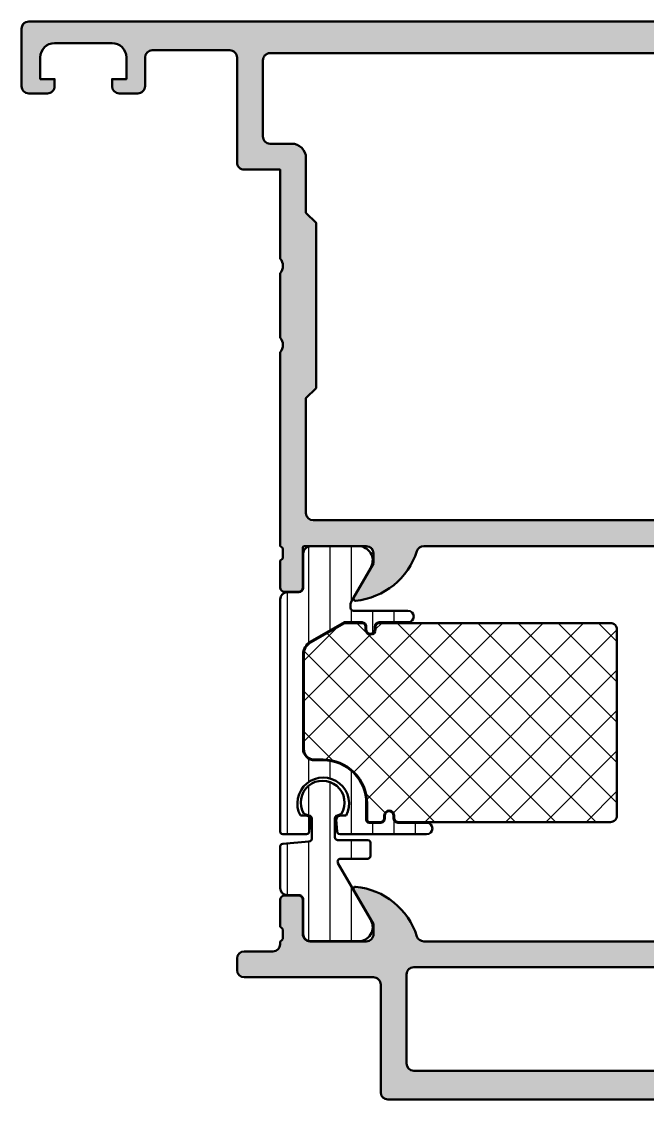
# Model space of a CAD drawing. Extents: x -20 to 78, y 0 to 75.
# Drawn here: x -20 to 23.6, y 0 to 75 of the extents above; entities that cross this region are included whole.
import ezdxf

# ---------------------------------------------------------------- set-up
doc = ezdxf.new("R2010")
doc.units = 0
for name, color, linetype, lineweight in [('0S-Alu contour', 7, 'Continuous', 50), ('0S-Alu hatch', 252, 'Continuous', 25), ('0S-Plastic contour', 254, 'Continuous', 50), ('0S-Plastic hatch', 253, 'Continuous', 25), ('0S-PT contour', 91, 'Continuous', 50), ('0S-PT hatch', 103, 'Continuous', 25)]:
    doc.layers.add(name, color=color, linetype=linetype, lineweight=lineweight)
pattern_1 = [(90, (0, 0), (-1.4859, 0), [])]

# ---------------------------------------------------------------- blocks, each defined once
blk = doc.blocks.new('397850__C182B8E7_7F67_413D_963A_D1F0ECA253F5_')
at = {"layer": '0S-Alu hatch'}
h = blk.add_hatch(color=256, dxfattribs=at)
edge = h.paths.add_edge_path()
edge.add_line((-20, 74.5), (-20, 70.5))
edge.add_arc((-19.49998673098434, 70.50001326901565), 0.5000132691917154, 180.0015204766631, 269.9984795231636)
edge.add_line((-19.49999999999997, 70), (-18.19998168945312, 70))
edge.add_arc((-18.19997896219314, 70.49998201426702), 0.4999820142744535, 269.9996874677845, 360.0020610873894)
edge.add_line((-17.69999694824219, 70.50000000000058), (-17.69999694824219, 71))
edge.add_line((-17.69999694824219, 71), (-18.69999694824219, 71))
edge.add_line((-18.69999694824219, 71), (-18.69999694824219, 72.50000000000001))
edge.add_ellipse((-17.69994795253589, 72.4999510042937), major_axis=(-1.000048996906528, 0), ratio=1, start_angle=270.0028071096449, end_angle=359.99719289040536, ccw=False)
edge.add_line((-17.69999694824216, 73.5), (-13.69999694824216, 73.5))
edge.add_ellipse((-13.70000723977597, 72.49998970846617), major_axis=(-1.000010291586769, 0), ratio=1, start_angle=180.0005896547991, end_angle=269.99941034461614, ccw=False)
edge.add_line((-12.69999694824216, 72.49999999998978), (-12.69999694824217, 71))
edge.add_line((-12.69999694824217, 71), (-13.69999694824217, 71))
edge.add_line((-13.69999694824217, 71), (-13.69999694824217, 70.5))
edge.add_arc((-13.1999966014245, 70.50000034681767), 0.5000003468177919, 180.0000397532265, 269.9999602576499)
edge.add_line((-13.19999694824217, 70), (-11.89999389648437, 70))
edge.add_arc((-11.89999153711044, 70.49999764062603), 0.4999976406316155, 269.9997296343864, 360.0002703646504)
edge.add_line((-11.39999389648439, 70.49999999999157), (-11.39999389648437, 72.49999999999999))
edge.add_ellipse((-10.89998454049553, 72.49999064401116), major_axis=(-0.5000093560763699, 0), ratio=1, start_angle=270.00107209728753, end_angle=359.99892790300066, ccw=False)
edge.add_line((-10.89999389648439, 73), (-5.499988555908174, 73))
edge.add_ellipse((-5.499985892333723, 72.50000647823684), major_axis=(-0.4999935217702535, 0), ratio=1, start_angle=179.9992576390279, end_angle=270.0003052271036, ccw=False)
edge.add_line((-4.999992370605433, 72.49999999999918), (-4.99999237060544, 65.20000076293948))
edge.add_arc((-4.500003781770601, 65.19998935189021), 0.4999885889650571, 179.9986923601607, 270.0004333688827)
edge.add_line((-4.499999999999971, 64.70000076293945), (-1.999992370605468, 64.70000839233398))
edge.add_line((-1.999992370605468, 64.70000839233398), (-1.999996413535527, 58.49999621782365))
edge.add_ellipse((-2.52496892023632, 57.99999999999553), major_axis=(-0.7249774828462876, 0), ratio=1, start_angle=136.3958242547147, end_angle=223.6041010219382, ccw=False)
edge.add_line((-1.999997065615259, 57.50000309751527), (-1.999999999999971, 52.99999425280828))
edge.add_ellipse((-2.524975779131517, 52.49999426538121), major_axis=(-0.7249824522716726, 0), ratio=1, start_angle=136.3958616163865, end_angle=223.6041383836103, ccw=False)
edge.add_line((-2.000000000000001, 51.9999942779541), (-1.999999999999971, 38.49999999999998))
edge.add_ellipse((-2.078836446543023, 38.23247940800688), major_axis=(-0.2788950563274164, 0), ratio=1, start_angle=178.8354106259004, end_angle=253.58012358050502, ccw=False)
edge.add_line((-1.799998999999992, 38.22681100000849), (-1.799998999999985, 37.7732170000085))
edge.add_ellipse((-2.078867095643161, 37.76755634053144), major_axis=(-0.2789255417371578, 0), ratio=1, start_angle=106.4245945553532, end_angle=181.1628700728881, ccw=False)
edge.add_line((-1.999999999999999, 37.50001300000849), (-1.999999999999971, 35.62000200000004))
edge.add_arc((-1.700000000000002, 35.62000199999999), 0.2999999999999758, 180, 269.9999999999919)
edge.add_line((-1.700000000000045, 35.32000200000001), (-0.7200256809572068, 35.32000200000001))
edge.add_arc((-0.7200256809572068, 35.62000200000001), 0.3000000000000043, 270, 360)
edge.add_line((-0.4200256809572025, 35.62000200000001), (-0.4200256809572239, 38.38))
edge.add_ellipse((-0.3000256809572159, 38.38), major_axis=(-0.1200000000000079, 0), ratio=1, start_angle=270.0000000000016, end_angle=360, ccw=False)
edge.add_line((-0.3000256809572193, 38.50000000000001), (4.000000000000071, 38.50000000000001))
edge.add_ellipse((4.000000000000044, 38.00000000000006), major_axis=(-0.4999999999999574, 0), ratio=1, start_angle=180, end_angle=269.99999999999693, ccw=False)
edge.add_line((4.5, 38.00000000000005), (4.499999999999971, 37.29999999999999))
edge.add_line((4.499999999999971, 37.29999999999999), (3.11850454237765, 34.90717967697243))
edge.add_arc((3.23811978464829, 34.83811978464827), 0.1381197846482883, 149.9999999999907, 275.6225775507957)
edge.add_arc((2.761776758826187, 39.67660886184765), 4.999999999999865, 275.6225775507937, 342.2515836439303)
edge.add_ellipse((8.000000000000007, 37.99999999999987), major_axis=(-0.5000000000001413, 0), ratio=1, start_angle=270.0000000000008, end_angle=342.25158364392894, ccw=False)
edge.add_line((8, 38.50000000000001), (38.00000762939452, 38.49999999999999))
edge.add_ellipse((38.00000762939454, 37.99999999999958), major_axis=(-0.5000000000004122, 0), ratio=1, start_angle=197.748416356074, end_angle=270.00000000000244, ccw=False)
edge.add_arc((43.23823087056831, 39.67660886184736), 4.999999999999553, 197.7484163560695, 264.3774224492061)
edge.add_arc((42.76188784474622, 34.83811978464831), 0.1381197846483066, 264.3774224492081, 389.9999999999968)
edge.add_line((42.88150308701689, 34.90717967697245), (41.50000762939453, 37.29999999999999))
edge.add_line((41.50000762939453, 37.29999999999999), (41.50000762939453, 38.00000000000001))
edge.add_ellipse((42.00000762939452, 37.99999999999999), major_axis=(-0.4999999999999929, 0), ratio=1, start_angle=269.99999999999756, end_angle=360, ccw=False)
edge.add_line((42.00000762939454, 38.49999999999999), (46.30003331035173, 38.50000000000001))
edge.add_ellipse((46.30003331035172, 38.38), major_axis=(-0.1200000000000116, 0), ratio=1, start_angle=180, end_angle=269.9999999999966, ccw=False)
edge.add_line((46.42003331035174, 38.38), (46.42003331035174, 35.62000199999999))
edge.add_arc((46.72003331035173, 35.62000200000001), 0.3000000000000043, 180, 270.0000000000054)
edge.add_line((46.72003331035177, 35.32000200000001), (47.70000762939453, 35.32000200000001))
edge.add_arc((47.70000762939453, 35.620002), 0.2999999999999963, 270, 360)
edge.add_line((48.00000762939453, 35.620002), (48.00000762939452, 37.5000130000085))
edge.add_ellipse((48.07887472503769, 37.76755634053144), major_axis=(-0.2789255417371443, 0), ratio=1, start_angle=-1.1628700728896888, end_angle=73.57540544464467, ccw=False)
edge.add_line((47.80000662939452, 37.77321700000851), (47.80000662939452, 38.22681100000849))
edge.add_ellipse((48.07884407593762, 38.23247940800687), major_axis=(-0.2788950563274876, 0), ratio=1, start_angle=-73.58012358050053, end_angle=1.1645893740977726, ccw=False)
edge.add_line((48.00000762939453, 38.50000000000003), (48, 54.79999542236329))
edge.add_ellipse((48.49999827358828, 54.799997148775), major_axis=(-0.4999982735912559, 0), ratio=1, start_angle=-90.00019783289412, end_angle=0.00019783245289772822, ccw=False)
edge.add_line((48.5, 55.29999542236328), (50.80000305175781, 55.29999542236328))
edge.add_ellipse((50.80000732623426, 54.79999969683973), major_axis=(-0.4999957255418185, 0), ratio=1, start_angle=179.999510175691, end_angle=270.0004898231082, ccw=False)
edge.add_line((51.30000305175781, 54.7999954223593), (51.30000305175781, 53.79999542236328))
edge.add_arc((51.80000983745681, 53.80000220806227), 0.500006785745038, 180.0007775731472, 269.9992224267262)
edge.add_line((51.80000305175781, 53.29999542236328), (52.30000305175781, 53.29999542236328))
edge.add_arc((52.29999173048621, 53.80000674363489), 0.5000113213997756, 270.0012972927894, 359.9987027073093)
edge.add_line((52.80000305175781, 53.79999542236414), (52.80000305175781, 59.5))
edge.add_arc((51.79998753757242, 59.4999844858146), 1.000015514305737, 0.0008888833384499, 89.99911111644481)
edge.add_line((51.80000305175781, 60.5), (51.30000305175781, 60.5))
edge.add_line((51.30000305175781, 60.5), (51.30000305175781, 58.00000000000001))
edge.add_ellipse((50.30000111165056, 58.00000194010726), major_axis=(-1.000001940109128, 0), ratio=1, start_angle=90.00011115974138, end_angle=179.9998888388025, ccw=False)
edge.add_line((50.30000305175781, 57.00000000000001), (49, 57))
edge.add_ellipse((49.00001097890958, 58.00001097890958), major_axis=(-1.000010978969846, 0), ratio=1, start_angle=0.0006290382667089034, end_angle=89.99937096172368, ccw=False)
edge.add_line((48, 58.00000000000017), (48.00000762939453, 65))
edge.add_ellipse((48.52498342172698, 65.5), major_axis=(-0.724982470501935, 0), ratio=1, start_angle=-43.60413838361319, end_angle=43.604138383613304, ccw=False)
edge.add_line((48.00000762939453, 66), (48.00000762939453, 72))
edge.add_ellipse((49.00001828574885, 71.99998934375608), major_axis=(-1.000010656411097, 0), ratio=1, start_angle=270.0010476850699, end_angle=359.99938944796605, ccw=False)
edge.add_line((49, 73), (50.30000305175781, 73))
edge.add_ellipse((50.29998302271934, 71.99997997096153), major_axis=(-1.000020029239044, 0), ratio=1, start_angle=180.0011475562655, end_angle=269.99885244361235, ccw=False)
edge.add_line((51.30000305175781, 71.99999999999787), (51.30000305175781, 70.5))
edge.add_line((51.30000305175781, 70.5), (51.90000152587891, 70.5))
edge.add_line((51.90000152587891, 70.5), (53, 71.5999984741211))
edge.add_line((53, 71.5999984741211), (53, 75))
edge.add_line((53, 75), (-19.5, 75))
edge.add_arc((-19.49997110301838, 74.49997110301838), 0.5000288978166055, 90.00331115880611, 179.9966888411355)
edge = h.paths.add_edge_path()
edge.add_ellipse((-2.699995507775298, 72.30000161125469), major_axis=(-0.4999938111106748, 0), ratio=1, start_angle=-89.9998349326118, end_angle=0.0007092043351235588, ccw=False)
edge.add_line((-2.699996948242173, 72.79999542236328), (45.70000457763671, 72.79999542236328))
edge.add_ellipse((45.70000151779511, 72.29999236252168), major_axis=(-0.5000030598509693, 0), ratio=1, start_angle=180.0003506287357, end_angle=269.9996493701252, ccw=False)
edge.add_line((46.20000457763672, 72.29999542236328), (46.20000457763672, 40.8000030517496))
edge.add_ellipse((45.70000151779511, 40.80000611159941), major_axis=(-0.5000030598509755, 0), ratio=1, start_angle=90.00035062987729, end_angle=179.9996493691856, ccw=False)
edge.add_line((45.70000457763674, 40.3000030517578), (0.3000030517578267, 40.3000030517578))
edge.add_ellipse((0.3000183843901993, 40.80001838439018), major_axis=(-0.5000153328674692, 0), ratio=1, start_angle=0.0017569363092775347, end_angle=89.9982430636299, ccw=False)
edge.add_line((-0.1999969482421875, 40.80000305175781), (-0.1999969482421875, 48.80000305175775))
edge.add_line((-0.1999969482421875, 48.80000305175775), (0.5000000000000285, 49.49999999999997))
edge.add_line((0.5000000000000285, 49.49999999999997), (0.4999999999999716, 61.00015704319933))
edge.add_line((0.4999999999999716, 61.00015704319933), (-0.1999924361151954, 61.70014947931454))
edge.add_line((-0.1999924361151954, 61.70014947931454), (-0.1999893188476633, 65.50000858307536))
edge.add_arc((-1.199987271683937, 65.50001063023258), 0.9999979528383697, 359.9998827062908, 450.0001172940811)
edge.add_line((-1.199989318847656, 66.50000858306885), (-2.699989318847642, 66.50000858306885))
edge.add_ellipse((-2.699995624622971, 67.00000227729355), major_axis=(-0.4999936942644605, 0), ratio=1, start_angle=-0.000722597719800433, end_angle=90.0007225977389, ccw=False)
edge.add_line((-3.199989318847684, 67.00000858306888), (-3.19998931884767, 72.29999542236041))
at = {"layer": '0S-Alu contour', "color": 7}
for points in [[(-20, 74.5), (-20, 70.5)], [(51.30000305175781, 71.99999999999787), (51.30000305175781, 70.5), (51.90000152587891, 70.5), (53, 71.5999984741211), (53, 75), (-19.5, 75)], [(-17.69999694824216, 73.5), (-13.69999694824216, 73.5)], [(-10.89999389648439, 73), (-5.499988555908174, 73)], [(-2.699996948242173, 72.79999542236328), (45.70000457763671, 72.79999542236328)], [(49, 73), (50.30000305175781, 73)], [(-17.69999694824219, 70.50000000000058), (-17.69999694824219, 71), (-18.69999694824219, 71), (-18.69999694824219, 72.50000000000001)], [(-12.69999694824216, 72.49999999998978), (-12.69999694824217, 71), (-13.69999694824217, 71), (-13.69999694824217, 70.5)], [(-11.39999389648439, 70.49999999999157), (-11.39999389648437, 72.49999999999999)], [(-4.999992370605433, 72.49999999999918), (-4.99999237060544, 65.20000076293948)], [(-3.199989318847684, 67.00000858306888), (-3.19998931884767, 72.29999542236041)], [(46.20000457763672, 72.29999542236328), (46.20000457763672, 40.8000030517496)], [(48.00000762939453, 66), (48.00000762939453, 72)], [(-19.49999999999997, 70), (-18.19998168945312, 70)], [(-13.19999694824217, 70), (-11.89999389648437, 70)], [(-1.199989318847656, 66.50000858306885), (-2.699989318847642, 66.50000858306885)], [(-0.1999969482421875, 40.80000305175781), (-0.1999969482421875, 48.80000305175775), (0.5000000000000285, 49.49999999999997), (0.4999999999999716, 61.00015704319933), (-0.1999924361151954, 61.70014947931454), (-0.1999893188476633, 65.50000858307536)], [(-4.499999999999971, 64.70000076293945), (-1.999992370605468, 64.70000839233398), (-1.999996413535527, 58.49999621782365)], [(48, 58.00000000000017), (48.00000762939453, 65)], [(51.80000305175781, 60.5), (51.30000305175781, 60.5), (51.30000305175781, 58.00000000000001)], [(52.80000305175781, 53.79999542236414), (52.80000305175781, 59.5)], [(-1.999997065615259, 57.50000309751527), (-1.999999999999971, 52.99999425280828)], [(50.30000305175781, 57.00000000000001), (49, 57)], [(48.00000762939453, 38.50000000000003), (48, 54.79999542236329)], [(48.5, 55.29999542236328), (50.80000305175781, 55.29999542236328)], [(51.30000305175781, 54.7999954223593), (51.30000305175781, 53.79999542236328)], [(51.80000305175781, 53.29999542236328), (52.30000305175781, 53.29999542236328)], [(-2.000000000000001, 51.9999942779541), (-1.999999999999971, 38.49999999999998)], [(45.70000457763674, 40.3000030517578), (0.3000030517578268, 40.3000030517578)], [(-0.4200256809572025, 35.62000200000001), (-0.4200256809572239, 38.38)], [(-0.3000256809572193, 38.50000000000001), (4.000000000000071, 38.50000000000001)], [(8, 38.50000000000001), (38.00000762939452, 38.49999999999999)], [(42.00000762939454, 38.49999999999999), (46.30003331035173, 38.50000000000001)], [(46.42003331035174, 38.38), (46.42003331035174, 35.62000199999999)], [(-1.799998999999992, 38.22681100000849), (-1.799998999999985, 37.7732170000085)], [(4.5, 38.00000000000005), (4.499999999999971, 37.29999999999999), (3.11850454237765, 34.90717967697243)], [(42.88150308701689, 34.90717967697245), (41.50000762939453, 37.29999999999999), (41.50000762939453, 38.00000000000001)], [(47.80000662939452, 37.77321700000851), (47.80000662939452, 38.22681100000849)], [(-1.999999999999999, 37.50001300000849), (-1.999999999999971, 35.62000200000004)], [(48.00000762939453, 35.620002), (48.00000762939452, 37.5000130000085)], [(-1.700000000000045, 35.32000200000001), (-0.7200256809572068, 35.32000200000001)], [(46.72003331035177, 35.32000200000001), (47.70000762939453, 35.32000200000001)]]:
    blk.add_lwpolyline(points, dxfattribs=at)
for centre, radius, start, end in [((-19.49997110301838, 74.49997110301838), 0.5000288978166055, 90.00331115880611, 179.9966888411355), ((-19.49998673098434, 70.50001326901565), 0.5000132691917154, 180.0015204766631, 269.9984795231636), ((-18.19997896219314, 70.49998201426702), 0.4999820142744535, 269.9996874677845, 0.0020610873893939), ((-13.1999966014245, 70.50000034681767), 0.5000003468177919, 180.0000397532265, 269.9999602576499), ((-11.89999153711044, 70.49999764062603), 0.4999976406316155, 269.9997296343864, 0.000270364650327), ((-1.199987271683937, 65.50001063023258), 0.9999979528383697, 359.9998827062908, 90.00011729408116), ((-4.500003781770601, 65.19998935189021), 0.4999885889650571, 179.9986923601607, 270.0004333688827), ((51.79998753757242, 59.4999844858146), 1.000015514305737, 0.0008888833384499, 89.99911111644481), ((51.80000983745681, 53.80000220806227), 0.500006785745038, 180.0007775731472, 269.9992224267262), ((52.29999173048621, 53.80000674363489), 0.5000113213997756, 270.0012972927894, 359.9987027073093), ((2.761776758826187, 39.67660886184765), 4.999999999999865, 275.6225775507937, 342.2515836439303), ((43.23823087056831, 39.67660886184736), 4.999999999999553, 197.7484163560695, 264.3774224492061), ((-1.700000000000002, 35.62000199999999), 0.2999999999999758, 180, 269.9999999999919), ((-0.7200256809572068, 35.62000200000001), 0.3000000000000043, 270, 0), ((46.72003331035173, 35.62000200000001), 0.3000000000000043, 180, 270.0000000000054), ((47.70000762939453, 35.620002), 0.2999999999999963, 270, 0), ((3.23811978464829, 34.83811978464827), 0.1381197846482883, 149.9999999999907, 275.6225775507957), ((42.76188784474622, 34.83811978464831), 0.1381197846483066, 264.3774224492081, 29.99999999999678)]:
    blk.add_arc(centre, radius, start, end, dxfattribs=at)
at = {"layer": '0S-Alu contour', "color": 7, "extrusion": (0, 0, -1)}
for centre, radius, start, end in [((17.69994795253589, 72.4999510042937), 1.000048996906528, 0.0028071095946303, 89.9971928903551), ((13.70000723977597, 72.49998970846617), 1.000010291586769, 90.00058965538386, 179.9994103452009), ((10.89998454049553, 72.49999064401116), 0.5000093560763699, 0.0010720969993194, 89.9989279027125), ((5.499985892333723, 72.50000647823684), 0.4999935217702535, 89.99969477289643, 180.0007423609722), ((2.699995507775298, 72.30000161125469), 0.4999938111106748, 359.9992907956649, 89.99983493261195), ((-45.70000151779511, 72.29999236252168), 0.5000030598509693, 90.00035062987477, 179.9996493712643), ((-49.00001828574885, 71.99998934375608), 1.000010656411097, 0.000610552033979, 89.99895231493011), ((-50.29998302271934, 71.99997997096153), 1.000020029239044, 90.00114755638766, 179.9988524437345), ((2.699995624622971, 67.00000227729355), 0.4999936942644605, 269.9992774022611, 0.000722597719831), ((-48.52498342172698, 65.5), 0.724982470501935, 316.3958616163867, 43.60413838361328), ((2.52496892023632, 57.99999999999553), 0.7249774828462876, 136.3958989780618, 223.6041757452853), ((-49.00001097890958, 58.00001097890958), 1.000010978969846, 270.0006290382763, 359.9993709617333), ((-50.30000111165056, 58.00000194010726), 1.000001940109128, 180.0001111611976, 269.9998888402586), ((-48.49999827358828, 54.799997148775), 0.4999982735912559, 359.9998021675471, 90.00019783289412), ((-50.80000732623426, 54.79999969683973), 0.4999957255418186, 89.9995101768918, 180.000489824309), ((2.524975779131517, 52.49999426538121), 0.7249824522716726, 136.3958616163897, 223.6041383836135), ((-0.3000183843901993, 40.80001838439018), 0.5000153328674692, 270.0017569363701, 359.9982430636907), ((-45.70000151779511, 40.80000611159941), 0.5000030598509755, 180.0003506308145, 269.9996493701227), ((2.078836446543023, 38.23247940800688), 0.2788950563274164, 106.419876419495, 181.1645893740997), ((0.3000256809572159, 38.38), 0.1200000000000079, 0, 89.99999999999841), ((-4.000000000000044, 38.00000000000006), 0.4999999999999574, 90.00000000000306, 180), ((-8.000000000000007, 37.99999999999987), 0.5000000000001413, 17.74841635607108, 89.9999999999992), ((-38.00000762939454, 37.99999999999958), 0.5000000000004122, 89.99999999999756, 162.251583643926), ((-42.00000762939452, 37.99999999999999), 0.4999999999999929, 0, 90.00000000000244), ((-46.30003331035172, 38.38), 0.1200000000000116, 90.0000000000034, 180), ((-48.07884407593762, 38.23247940800687), 0.2788950563274876, 358.8354106259022, 73.58012358050054), ((2.078867095643161, 37.76755634053144), 0.2789255417371578, 178.8371299271119, 253.5754054446468), ((-48.07887472503769, 37.76755634053144), 0.2789255417371443, 286.4245945553553, 1.162870072889672)]:
    blk.add_arc(centre, radius, start, end, dxfattribs=at)
blk = doc.blocks.new('244461__E93D6635_E432_453A_9704_87E2186B02BA___55B919D0_BE0C_413C_863B_AAA789764F20_')
at = {"layer": '0S-Plastic hatch'}
h = blk.add_hatch(dxfattribs=at)
h.set_pattern_fill('ANSI31', color=256, scale=0.4680000000000001, angle=45, style=0)
h.set_pattern_definition(pattern_1)
edge = h.paths.add_edge_path()
edge.add_line((-1.999999999999971, 34.79000300009988), (-1.999999999999971, 18.65002250671388))
edge.add_line((-1.999999999999971, 18.65002250671388), (-1.973083496093721, 18.55010795593263))
edge.add_line((-1.973083496093721, 18.55010795593263), (-1.899917602539034, 18.47692680358888))
edge.add_line((-1.899917602539034, 18.47692680358888), (-1.799987792968721, 18.45001029968263))
edge.add_line((-1.799987792968721, 18.45001029968263), (-0.1699829101562216, 18.45001029968263))
edge.add_line((-0.1699829101562216, 18.45001029968263), (-0.0700683593749716, 18.47692680358888))
edge.add_line((-0.0700683593749716, 18.47692680358888), (0.0030975341797159, 18.55010795593263))
edge.add_line((0.0030975341797159, 18.55010795593263), (0.0300140380859659, 18.65002250671388))
edge.add_line((0.0300140380859659, 18.65002250671388), (0.1000061035156534, 19.45001029968263))
edge.add_line((0.1000061035156534, 19.45001029968263), (0.0599975585937784, 19.60015678405763))
edge.add_line((0.0599975585937784, 19.60015678405763), (-0.0498657226562216, 19.71002006530763))
edge.add_line((-0.0498657226562216, 19.71002006530763), (-0.2180023193359091, 19.74999809265138))
edge.add_line((-0.2180023193359091, 19.74999809265138), (-0.5865631103515341, 19.74999809265138))
edge.add_ellipse((1.000000000000028, 20.5965007848445), major_axis=(-1.798262859266856, 0), ratio=1, start_angle=151.918075429822, end_angle=28.081924570178103, ccw=False)
edge.add_line((2.58656311035159, 19.74999809265138), (2.218002319335965, 19.74999809265138))
edge.add_line((2.218002319335965, 19.74999809265138), (2.049865722656278, 19.71002006530763))
edge.add_line((2.049865722656278, 19.71002006530763), (1.940002441406278, 19.60015678405763))
edge.add_line((1.940002441406278, 19.60015678405763), (1.900009155273465, 19.45001029968263))
edge.add_line((1.900009155273465, 19.45001029968263), (1.970001220703153, 18.65002250671388))
edge.add_line((1.970001220703153, 18.65002250671388), (1.99690246582034, 18.55010795593263))
edge.add_line((1.99690246582034, 18.55010795593263), (2.070068359375028, 18.47692680358888))
edge.add_line((2.070068359375028, 18.47692680358888), (2.16999816894534, 18.45001029968263))
edge.add_line((2.16999816894534, 18.45001029968263), (8.199996948242214, 18.45001029968263))
edge.add_arc((8.199996948242214, 18.850004196167), 0.399993896484375, 270, 450)
edge.add_line((8.199996948242214, 19.24999809265138), (6.199996948242215, 19.24999809265138))
edge.add_line((6.199996948242215, 19.24999809265138), (6.05000305175784, 19.29015922546388))
edge.add_line((6.05000305175784, 19.29015922546388), (5.940185546875028, 19.39996147155763))
edge.add_line((5.940185546875028, 19.39996147155763), (5.899993896484403, 19.54998588562014))
edge.add_line((5.899993896484403, 19.54998588562014), (5.899993896484403, 19.74999809265138))
edge.add_arc((5.599998474121122, 19.74999809265138), 0.2999954223632812, 0, 180)
edge.add_line((5.30000305175784, 19.74999809265138), (5.30000305175784, 19.54998588562013))
edge.add_line((5.30000305175784, 19.54998588562013), (5.259811401367215, 19.39996147155764))
edge.add_line((5.259811401367215, 19.39996147155764), (5.149993896484403, 19.29015922546388))
edge.add_line((5.149993896484403, 19.29015922546388), (5.000000000000028, 19.24999809265138))
edge.add_line((5.000000000000028, 19.24999809265138), (4.199996948242215, 19.24999809265138))
edge.add_line((4.199996948242215, 19.24999809265138), (4.100006103515653, 19.27679252624513))
edge.add_line((4.100006103515653, 19.27679252624513), (4.026794433593778, 19.34997367858888))
edge.add_line((4.026794433593778, 19.34997367858888), (4.000000000000028, 19.45001029968263))
edge.add_line((4.000000000000028, 19.45001029968263), (4.000000000000028, 20.59997367858888))
edge.add_arc((1.000067267691676, 20.60004094628052), 2.999932733062533, 359.9987152527758, 450.0012847470834)
edge.add_line((1.000000000000026, 23.59997367858888), (0.4000015258789347, 23.59997367858888))
edge.add_ellipse((0.3991953887774674, 24.39917064067954), major_axis=(-0.7991973686593088, 0), ratio=1, start_angle=-0.061071694723978, end_angle=90.05779331022171, ccw=False)
edge.add_line((-0.4000015258788778, 24.40002250671393), (-0.3999862670898153, 30.96374320983888))
edge.add_ellipse((0.5999442872613509, 30.96380713441114), major_axis=(-0.9999305563944835, 0), ratio=1, start_angle=-60.01033770623047, end_angle=0.003662862579403736, ccw=False)
edge.add_line((0.1001352607252103, 31.82986259141397), (2.473767557346519, 33.20000000009989))
edge.add_line((2.473767557346519, 33.20000000009989), (3.700000000000017, 33.20000000009989))
edge.add_ellipse((3.700000000000031, 32.90000000009992), major_axis=(-0.2999999999999687, 0), ratio=1, start_angle=180, end_angle=270.00000000000273, ccw=False)
edge.add_line((4, 32.90000000009991), (3.999999999999971, 32.70000000010002))
edge.add_arc((4.299999999999968, 32.70000000009999), 0.2999999999999971, 180, 360)
edge.add_line((4.599999999999965, 32.70000000009999), (4.599999999999965, 32.90000000009988))
edge.add_ellipse((4.899999999999962, 32.90000000009988), major_axis=(-0.2999999999999963, 0), ratio=1, start_angle=269.9999999999971, end_angle=360, ccw=False)
edge.add_line((4.899999999999977, 33.20000000009987), (6.900000000000005, 33.20000000009988))
edge.add_arc((6.900000000000005, 33.60000000009988), 0.4000000000000057, 270, 450)
edge.add_line((6.900000000000005, 34.00000000009989), (3.09999999999998, 34.00000000009989))
edge.add_ellipse((3.099999999999996, 34.20000000009991), major_axis=(-0.200000000000017, 0), ratio=1, start_angle=0, end_angle=89.99999999999528, ccw=False)
edge.add_line((2.899999999999977, 34.2000000000999), (2.899999999999977, 34.41474721315085))
edge.add_ellipse((3.400000000000028, 34.41474721315085), major_axis=(-0.5000000000000516, 0), ratio=1, start_angle=330.00004886373864, end_angle=360, ccw=False)
edge.add_line((2.966987084899642, 34.66474684386322), (4.2854814980995, 36.95954700009988))
edge.add_arc((3.444228849108156, 37.50018192537704), 0.9999960709244792, 327.2729839001592, 441.818391948101)
edge.add_line((3.586539498099497, 38.49000000009989), (0.1099979999997487, 38.49000010568575))
edge.add_arc((0.1099953603746684, 37.99000412824713), 0.4999959774455833, 89.9996975188133, 180.0003024817733)
edge.add_line((-0.3900006170639472, 37.99000148861693), (-0.3896686666669211, 35.59000310568575))
edge.add_ellipse((-0.6896686666669333, 35.59000310568575), major_axis=(-0.3000000000000122, 0), ratio=1, start_angle=90.00000000000023, end_angle=180, ccw=False)
edge.add_line((-0.6896686666669325, 35.29000310568574), (-1.500000065149777, 35.29000300009988))
edge.add_arc((-1.499999999999971, 34.79000300009988), 0.5, 90.00000746561778, 180)
at = {"layer": '0S-Plastic contour', "color": 7}
for points in [[(3.586539498099497, 38.49000000009989), (0.1099979999997487, 38.49000010568575)], [(-0.3900006170639472, 37.99000148861693), (-0.3896686666669211, 35.59000310568575)], [(2.966987084899642, 34.66474684386322), (4.2854814980995, 36.95954700009988)], [(-0.6896686666669325, 35.29000310568574), (-1.500000065149777, 35.29000300009988)], [(-1.999999999999971, 34.79000300009988), (-1.999999999999971, 18.65002250671388), (-1.973083496093721, 18.55010795593263), (-1.899917602539034, 18.47692680358888), (-1.799987792968721, 18.45001029968263), (-0.1699829101562216, 18.45001029968263), (-0.0700683593749716, 18.47692680358888), (0.0030975341797159, 18.55010795593263), (0.0300140380859659, 18.65002250671388), (0.1000061035156534, 19.45001029968263), (0.0599975585937784, 19.60015678405763), (-0.0498657226562216, 19.71002006530763), (-0.2180023193359091, 19.74999809265138), (-0.5865631103515341, 19.74999809265138)], [(2.899999999999977, 34.2000000000999), (2.899999999999977, 34.41474721315085)], [(6.900000000000005, 34.00000000009989), (3.09999999999998, 34.00000000009989)], [(0.1001352607252103, 31.82986259141397), (2.473767557346519, 33.20000000009989), (3.700000000000017, 33.20000000009989)], [(4.899999999999977, 33.20000000009987), (6.900000000000005, 33.20000000009988)], [(4, 32.90000000009991), (3.999999999999971, 32.70000000010002)], [(4.599999999999965, 32.70000000009999), (4.599999999999965, 32.90000000009988)], [(-0.4000015258788778, 24.40002250671393), (-0.3999862670898153, 30.96374320983888)], [(1.000000000000026, 23.59997367858888), (0.4000015258789347, 23.59997367858888)], [(5.30000305175784, 19.74999809265138), (5.30000305175784, 19.54998588562013), (5.259811401367215, 19.39996147155764), (5.149993896484403, 19.29015922546388), (5.000000000000028, 19.24999809265138), (4.199996948242215, 19.24999809265138), (4.100006103515653, 19.27679252624513), (4.026794433593778, 19.34997367858888), (4.000000000000028, 19.45001029968263), (4.000000000000028, 20.59997367858888)], [(2.58656311035159, 19.74999809265138), (2.218002319335965, 19.74999809265138), (2.049865722656278, 19.71002006530763), (1.940002441406278, 19.60015678405763), (1.900009155273465, 19.45001029968263), (1.970001220703153, 18.65002250671388), (1.99690246582034, 18.55010795593263), (2.070068359375028, 18.47692680358888), (2.16999816894534, 18.45001029968263), (8.199996948242214, 18.45001029968263)], [(8.199996948242214, 19.24999809265138), (6.199996948242215, 19.24999809265138), (6.05000305175784, 19.29015922546388), (5.940185546875028, 19.39996147155763), (5.899993896484403, 19.54998588562014), (5.899993896484403, 19.74999809265138)]]:
    blk.add_lwpolyline(points, dxfattribs=at)
for centre, radius, start, end in [((0.1099953603746684, 37.99000412824713), 0.4999959774455833, 89.9996975188133, 180.0003024817733), ((3.444228849108156, 37.50018192537704), 0.9999960709244792, 327.2729839001592, 81.81839194810102), ((-1.499999999999971, 34.79000300009988), 0.5, 90.00000746561778, 180), ((6.900000000000005, 33.60000000009988), 0.4000000000000057, 270, 90), ((4.299999999999968, 32.70000000009999), 0.2999999999999971, 180, 0), ((1.000067267691676, 20.60004094628052), 2.999932733062533, 359.9987152527758, 90.00128474708347), ((5.599998474121122, 19.74999809265138), 0.2999954223632812, 0, 180), ((8.199996948242214, 18.850004196167), 0.399993896484375, 270, 90)]:
    blk.add_arc(centre, radius, start, end, dxfattribs=at)
at = {"layer": '0S-Plastic contour', "color": 7, "extrusion": (0, 0, -1)}
for centre, radius, start, end in [((0.6896686666669333, 35.59000310568575), 0.3000000000000122, 180, 269.9999999999998), ((-3.400000000000028, 34.41474721315085), 0.5000000000000516, 0, 29.99995113626138), ((-3.099999999999996, 34.20000000009991), 0.200000000000017, 270.0000000000047, 0), ((-3.700000000000031, 32.90000000009992), 0.2999999999999687, 89.99999999999729, 180), ((-4.899999999999962, 32.90000000009988), 0.2999999999999963, 0, 90.00000000000288), ((-0.5999442872613509, 30.96380713441114), 0.9999305563944835, 359.9963371374206, 60.01033770623052), ((-0.3991953887774674, 24.39917064067954), 0.7991973686593088, 269.9422066897783, 0.0610716947241366), ((-1.000000000000028, 20.5965007848445), 1.798262859266856, 331.9180754298219, 208.0819245701781)]:
    blk.add_arc(centre, radius, start, end, dxfattribs=at)
blk = doc.blocks.new('244461__2A721661_110D_462C_B2F1_04912E1A1E48___42D68D72_3DD5_4A0D_8165_92E02E701B47_')
at = {"layer": '0S-Plastic hatch'}
h = blk.add_hatch(dxfattribs=at)
h.set_pattern_fill('ANSI31', color=256, scale=0.4680000000000001, angle=45, style=0)
h.set_pattern_definition(pattern_1)
edge = h.paths.add_edge_path()
edge.add_line((-1.999999999999715, 17.59249877929689), (-1.999999999999971, 14.70999700000001))
edge.add_arc((-1.499999999999971, 14.70999700000001), 0.5, 180, 270)
edge.add_line((-1.499999999999971, 14.20999700000001), (-0.6896686666666341, 14.20999700000001))
edge.add_ellipse((-0.6896686666666266, 13.90999700000002), major_axis=(-0.29999999999999, 0), ratio=1, start_angle=180, end_angle=270.0000000000014, ccw=False)
edge.add_line((-0.3896686666666369, 13.90999700000002), (-0.3900006170636629, 11.50999861706371))
edge.add_arc((0.1099953603749526, 11.50999597743863), 0.4999959774455851, 179.9996975182267, 270.0003024811867)
edge.add_line((0.1099980000000329, 11.01000000000001), (3.586539498099512, 11.01000000000001))
edge.add_arc((3.444228849108156, 11.99981807472286), 0.999996070924473, 278.1816080518999, 392.7270160998407)
edge.add_line((4.2854814980995, 12.54045300000001), (2.028303788693932, 16.45000001028019))
edge.add_ellipse((2.201508875386081, 16.55000000000001), major_axis=(-0.1999999999999987, 0), ratio=1, start_angle=-90.00000000000023, end_angle=29.999996599345025, ccw=False)
edge.add_line((2.201508875386082, 16.75000000000001), (4.09999084472659, 16.75000000000001))
edge.add_line((4.09999084472659, 16.75000000000001), (4.199913024902372, 16.77691650390626))
edge.add_line((4.199913024902372, 16.77691650390626), (4.273078918457059, 16.85009765625001))
edge.add_line((4.273078918457059, 16.85009765625001), (4.299995422363309, 16.95001220703127))
edge.add_line((4.299995422363309, 16.95001220703127), (4.299995422363309, 17.85000610351563))
edge.add_line((4.299995422363309, 17.85000610351563), (4.27308654785159, 17.94992065429689))
edge.add_line((4.27308654785159, 17.94992065429689), (4.199913024902372, 18.02310180664064))
edge.add_line((4.199913024902372, 18.02310180664064), (4.09999084472659, 18.05001831054689))
edge.add_line((4.09999084472659, 18.05001831054689), (1.999992370605497, 18.05001831054689))
edge.add_line((1.999992370605497, 18.05001831054689), (1.900077819824247, 18.07693481445314))
edge.add_line((1.900077819824247, 18.07693481445314), (1.826904296875028, 18.15008544921876))
edge.add_line((1.826904296875028, 18.15008544921876), (1.799995422363309, 18.25000000000001))
edge.add_line((1.799995422363309, 18.25000000000001), (1.799995422363309, 19.55002021789552))
edge.add_line((1.799995422363309, 19.55002021789552), (1.826904296875028, 19.64993476867677))
edge.add_line((1.826904296875028, 19.64993476867677), (1.900077819824247, 19.72311592102052))
edge.add_line((1.900077819824247, 19.72311592102052), (2.000000000000028, 19.75003242492677))
edge.add_line((2.000000000000028, 19.75003242492677), (2.272704415463351, 19.87327149418922))
edge.add_arc((0.9615218550454045, 20.6517801327544), 1.524885375057667, 329.3004715133009, 570.3040239986811)
edge.add_line((-0.3550033569335658, 19.88234087375568), (-7.6293945028e-06, 19.75003242492677))
edge.add_line((-7.6293945028e-06, 19.75003242492677), (0.0999145507812784, 19.72311592102053))
edge.add_line((0.0999145507812784, 19.72311592102053), (0.1730880737304972, 19.64993476867677))
edge.add_line((0.1730880737304972, 19.64993476867677), (0.1999969482422159, 19.55002021789552))
edge.add_line((0.1999969482422159, 19.55002021789552), (0.1999969482422159, 18.15002441406251))
edge.add_line((0.1999969482422159, 18.15002441406251), (0.1730880737304972, 18.05007934570314))
edge.add_line((0.1730880737304972, 18.05007934570314), (0.0999145507812784, 17.97692871093751))
edge.add_line((0.0999145507812784, 17.97692871093751), (2.84e-14, 17.95001220703126))
edge.add_line((2.84e-14, 17.95001220703126), (-1.800003051757784, 17.79251098632814))
edge.add_line((-1.800003051757784, 17.79251098632814), (-1.899917602539034, 17.76559448242189))
edge.add_line((-1.899917602539034, 17.76559448242189), (-1.973091125488252, 17.69241333007814))
edge.add_line((-1.973091125488252, 17.69241333007814), (-1.999999999999715, 17.59249877929689))
at = {"layer": '0S-Plastic contour', "color": 7}
for points in [[(-0.3550033569335658, 19.88234087375568), (-7.6293945028e-06, 19.75003242492677), (0.0999145507812784, 19.72311592102053), (0.1730880737304972, 19.64993476867677), (0.1999969482422159, 19.55002021789552), (0.1999969482422159, 18.15002441406251), (0.1730880737304972, 18.05007934570314), (0.0999145507812784, 17.97692871093751), (2.84e-14, 17.95001220703126), (-1.800003051757784, 17.79251098632814), (-1.899917602539034, 17.76559448242189), (-1.973091125488252, 17.69241333007814), (-1.999999999999715, 17.59249877929689)], [(2.201508875386082, 16.75000000000001), (4.09999084472659, 16.75000000000001), (4.199913024902372, 16.77691650390626), (4.273078918457059, 16.85009765625001), (4.299995422363309, 16.95001220703127), (4.299995422363309, 17.85000610351563), (4.27308654785159, 17.94992065429689), (4.199913024902372, 18.02310180664064), (4.09999084472659, 18.05001831054689), (1.999992370605497, 18.05001831054689), (1.900077819824247, 18.07693481445314), (1.826904296875028, 18.15008544921876), (1.799995422363309, 18.25000000000001), (1.799995422363309, 19.55002021789552), (1.826904296875028, 19.64993476867677), (1.900077819824247, 19.72311592102052), (2.000000000000028, 19.75003242492677), (2.272704415463351, 19.87327149418922)], [(-1.999999999999715, 17.59249877929689), (-1.999999999999971, 14.70999700000001)], [(4.2854814980995, 12.54045300000001), (2.028303788693932, 16.45000001028019)], [(-1.499999999999971, 14.20999700000001), (-0.6896686666666341, 14.20999700000001)], [(-0.3896686666666369, 13.90999700000002), (-0.3900006170636629, 11.50999861706371)], [(0.1099980000000329, 11.01000000000001), (3.586539498099512, 11.01000000000001)]]:
    blk.add_lwpolyline(points, dxfattribs=at)
for centre, radius, start, end in [((0.9615218550454045, 20.6517801327544), 1.524885375057667, 329.3004715133009, 210.3040239986813), ((-1.499999999999971, 14.70999700000001), 0.5, 180, 270), ((3.444228849108156, 11.99981807472286), 0.999996070924473, 278.1816080518999, 32.72701609984073), ((0.1099953603749526, 11.50999597743863), 0.4999959774455851, 179.9996975182267, 270.0003024811867)]:
    blk.add_arc(centre, radius, start, end, dxfattribs=at)
at = {"layer": '0S-Plastic contour', "color": 7, "extrusion": (0, 0, -1)}
for centre, radius, start, end in [((-2.201508875386081, 16.55000000000001), 0.1999999999999987, 330.000003400655, 90.00000000000026), ((0.6896686666666266, 13.90999700000002), 0.29999999999999, 89.9999999999986, 180)]:
    blk.add_arc(centre, radius, start, end, dxfattribs=at)
blk = doc.blocks.new('395690__5A338189_66A6_405E_97BD_0B84EB9E5E1B_')
at = {"layer": '0S-PT hatch'}
h = blk.add_hatch(dxfattribs=at)
h.set_pattern_fill('ANSI37', color=256, scale=0.625, angle=90, style=0)
h.set_pattern_definition([(135, (0, 0), (-1.403165018917055, -1.403165018917055), []), (225, (0, 0), (1.403165018917055, -1.403165018917055), [])])
edge = h.paths.add_edge_path()
edge.add_ellipse((20.99939886270031, 32.70000000000198), major_axis=(-0.45000000000001, 0), ratio=1, start_angle=180, end_angle=270.00000000000045, ccw=False)
edge.add_line((21.44939886270032, 32.70000000000197), (21.44939886270033, 19.7502450780003))
edge.add_ellipse((20.99939844547499, 19.75024549521866), major_axis=(-0.4500004172255262, 0), ratio=1, start_angle=89.999946878157, end_angle=179.999946880457, ccw=False)
edge.add_line((20.99939802825663, 19.30024507799332), (6.206574478434177, 19.29999820242992))
edge.add_line((6.206574478434177, 19.29999820242992), (6.075879667833348, 19.33499197063962))
edge.add_line((6.075879667833348, 19.33499197063962), (5.985014695398206, 19.42584431767912))
edge.add_line((5.985014695398206, 19.42584431767912), (5.9499938964844, 19.55656736054949))
edge.add_line((5.9499938964844, 19.55656736054949), (5.9499938964844, 19.74999809265138))
edge.add_arc((5.599998474121122, 19.74999809265138), 0.3499954223632784, 0, 180)
edge.add_line((5.250003051757843, 19.74999809265138), (5.250003051757843, 19.55656736054948))
edge.add_line((5.250003051757843, 19.55656736054948), (5.214982252844038, 19.42584431767912))
edge.add_line((5.214982252844038, 19.42584431767912), (5.124117280408896, 19.33499197063962))
edge.add_line((5.124117280408896, 19.33499197063962), (4.993422059806931, 19.29999809265138))
edge.add_line((4.993422059806931, 19.29999809265138), (4.206580040042197, 19.29999809265138))
edge.add_line((4.206580040042197, 19.29999809265138), (4.125882960631358, 19.32162239777048))
edge.add_line((4.125882960631358, 19.32162239777048), (4.071623581833236, 19.37585915907013))
edge.add_line((4.071623581833236, 19.37585915907013), (4.050000000000025, 19.45659048167752))
edge.add_line((4.050000000000025, 19.45659048167752), (4.049999999987463, 20.59997255743555))
edge.add_arc((1.000067828262061, 20.60004150683834), 3.049932172504773, 359.9987047223895, 450.0012742162535)
edge.add_line((1.000000000000027, 23.64997367858888), (0.3999759015365782, 23.64997367858888))
edge.add_ellipse((0.3991953887774687, 24.39917064067954), major_axis=(-0.7491973686593119, 0), ratio=1, start_angle=-0.06307231434720961, end_angle=90.0596906728631, ccw=False)
edge.add_line((-0.3500015259418205, 24.39999537162486), (-0.3499862671919942, 30.96374640628947))
edge.add_ellipse((0.5999442872613848, 30.96380713441112), major_axis=(-0.9499305563945233, 0), ratio=1, start_angle=-60.01033770622939, end_angle=0.003662862579403736, ccw=False)
edge.add_line((0.1251274475995815, 31.78655681125432), (2.487162647657427, 33.15000000009989))
edge.add_line((2.487162647657427, 33.15000000009989), (3.700000000000017, 33.1500000000999))
edge.add_ellipse((3.700000000000022, 32.90000000009992), major_axis=(-0.2499999999999787, 0), ratio=1, start_angle=180, end_angle=270.0000000000013, ccw=False)
edge.add_line((3.950000000000002, 32.90000000009992), (3.949999999999945, 32.70000000010002))
edge.add_arc((4.299999999999954, 32.70000000009999), 0.3500000000000085, 180, 360)
edge.add_line((4.649999999999963, 32.70000000009999), (4.649999999999977, 32.90000000009988))
edge.add_ellipse((4.899999999902092, 32.90000000009987), major_axis=(-0.2499999999021156, 0), ratio=1, start_angle=270.00000000000324, end_angle=360, ccw=False)
edge.add_line((4.899999999902078, 33.15000000000198), (20.9993988627003, 33.15000000000199))
at = {"layer": '0S-PT contour', "color": 7}
for points in [[(0.1251274475995815, 31.78655681125432), (2.487162647657427, 33.15000000009989), (3.700000000000017, 33.1500000000999)], [(4.899999999902078, 33.15000000000198), (20.9993988627003, 33.15000000000199)], [(3.950000000000002, 32.90000000009992), (3.949999999999945, 32.70000000010002)], [(4.649999999999963, 32.70000000009999), (4.649999999999977, 32.90000000009988)], [(21.44939886270032, 32.70000000000197), (21.44939886270033, 19.7502450780003)], [(-0.3500015259418205, 24.39999537162486), (-0.3499862671919942, 30.96374640628947)], [(1.000000000000027, 23.64997367858888), (0.3999759015365782, 23.64997367858888)], [(5.250003051757843, 19.74999809265138), (5.250003051757843, 19.55656736054948), (5.214982252844038, 19.42584431767912), (5.124117280408896, 19.33499197063962), (4.993422059806931, 19.29999809265138), (4.206580040042197, 19.29999809265138), (4.125882960631358, 19.32162239777048), (4.071623581833236, 19.37585915907013), (4.050000000000025, 19.45659048167752), (4.049999999987463, 20.59997255743555)], [(20.99939802825663, 19.30024507799332), (6.206574478434177, 19.29999820242992), (6.075879667833348, 19.33499197063962), (5.985014695398206, 19.42584431767912), (5.9499938964844, 19.55656736054949), (5.9499938964844, 19.74999809265138)]]:
    blk.add_lwpolyline(points, dxfattribs=at)
at = {"layer": '0S-PT contour', "color": 7, "extrusion": (0, 0, -1)}
for centre, radius, start, end in [((-3.700000000000022, 32.90000000009992), 0.2499999999999787, 89.99999999999868, 180), ((-4.899999999902092, 32.90000000009987), 0.2499999999021156, 0, 89.99999999999675), ((-20.99939886270031, 32.70000000000198), 0.45000000000001, 89.99999999999955, 180), ((-0.5999442872613848, 30.96380713441112), 0.9499305563945233, 359.9963371374206, 60.01033770622943), ((-0.3991953887774687, 24.39917064067954), 0.7491973686593119, 269.9403093271369, 0.0630723143472479), ((-20.99939844547499, 19.75024549521866), 0.4500004172255262, 180.0000531195431, 270.0000531218431)]:
    blk.add_arc(centre, radius, start, end, dxfattribs=at)
at = {"layer": '0S-PT contour', "color": 7}
for centre, radius, start, end in [((4.299999999999954, 32.70000000009999), 0.3500000000000085, 180, 0), ((1.000067828262061, 20.60004150683834), 3.049932172504773, 359.9987047223895, 90.00127421625359), ((5.599998474121122, 19.74999809265138), 0.3499954223632784, 0, 180)]:
    blk.add_arc(centre, radius, start, end, dxfattribs=at)
blk = doc.blocks.new('183070__35B5883B_CAAE_4239_96A0_C02FC6FB4387_')
at = {"layer": '0S-Alu hatch'}
h = blk.add_hatch(color=256, dxfattribs=at)
edge = h.paths.add_edge_path()
edge.add_arc((-4.499986730984403, 9.000013269015607), 0.500013269191671, 180.0015204766631, 269.9984795231685)
edge.add_line((-4.499999999999985, 8.5), (4.5, 8.5))
edge.add_ellipse((4.500002359656178, 8.000002359656177), major_axis=(-0.4999976403493891, 0), ratio=1, start_angle=179.9997296029986, end_angle=270.0002703979564, ccw=False)
edge.add_line((5, 8.000000000008331), (5, 0.5))
edge.add_arc((5.500013264499287, 0.5000132644992878), 0.5000132646752302, 180.0015199592933, 269.9984800406703)
edge.add_line((5.5, 0), (77.5, 0))
edge.add_arc((77.5, 0.5), 0.5, 270, 360)
edge.add_line((78, 0.5), (78, 4.5))
edge.add_arc((77.5, 4.5), 0.5000000000000018, 0, 90)
edge.add_line((77.5, 5.000000000000001), (76.2, 5))
edge.add_arc((76.2, 4.5), 0.5000000000000009, 90, 180)
edge.add_line((75.7, 4.5), (75.7, 3.999999999999999))
edge.add_line((75.7, 3.999999999999999), (76.7, 3.999999999999998))
edge.add_line((76.7, 3.999999999999998), (76.7, 2.499999999999999))
edge.add_ellipse((75.70000000000002, 2.499999999999989), major_axis=(-0.9999999999999857, 0), ratio=1, start_angle=89.9999999999992, end_angle=180, ccw=False)
edge.add_line((75.7, 1.499999999999999), (71.7, 1.499999999999998))
edge.add_ellipse((71.69999999999999, 2.49999999999999), major_axis=(-0.9999999999999912, 0), ratio=1, start_angle=0, end_angle=90.0000000000008, ccw=False)
edge.add_line((70.7, 2.499999999999999), (70.7, 3.999999999999999))
edge.add_line((70.7, 3.999999999999999), (71.7, 3.999999999999999))
edge.add_line((71.7, 3.999999999999999), (71.7, 4.5))
edge.add_arc((71.2, 4.500000000000001), 0.4999999999999974, 0, 90)
edge.add_line((71.2, 4.999999999999999), (68.39999999999999, 5))
edge.add_arc((68.4, 4.500000000000001), 0.5, 90.0000000000016, 180)
edge.add_line((67.9, 4.500000000000001), (67.9, 4.299999999999998))
edge.add_arc((68.4, 4.299999999999998), 0.4999999999999992, 180, 270)
edge.add_line((68.4, 3.799999999999998), (68.9, 3.799999999999999))
edge.add_ellipse((68.9, 3.300000000000004), major_axis=(-0.4999999999999952, 0), ratio=1, start_angle=180, end_angle=270, ccw=False)
edge.add_line((69.4, 3.299999999999998), (69.4, 2.499999999999998))
edge.add_ellipse((68.9, 2.499999999999993), major_axis=(-0.5, 0), ratio=1, start_angle=90, end_angle=180, ccw=False)
edge.add_line((68.9, 2), (52.99999999999998, 2))
edge.add_line((52.99999999999998, 2), (46.92875392986606, 2.433654439061505))
edge.add_ellipse((47, 3.431113208881324), major_axis=(-0.9999999999999982, 0), ratio=1, start_angle=0, end_angle=85.91443950455613, ccw=False)
edge.add_line((46, 3.431113208881327), (46, 8.499999999999996))
edge.add_ellipse((46.5, 8.500000000000004), major_axis=(-0.5, 0), ratio=1, start_angle=270, end_angle=360, ccw=False)
edge.add_line((46.5, 9), (47.5, 9))
edge.add_arc((47.5, 9.500000000000004), 0.5000000000000036, 270, 360)
edge.add_line((48, 9.500000000000004), (48, 11.00000000000002))
edge.add_ellipse((48.07883644654302, 11.26752059199312), major_axis=(-0.2788950563274097, 0), ratio=1, start_angle=-1.16458937409692, end_angle=73.58012358051099, ccw=False)
edge.add_line((47.79999899999999, 11.27318899999149), (47.79999899999999, 11.72678299999147))
edge.add_ellipse((48.0788670956432, 11.73244365946853), major_axis=(-0.278925541737186, 0), ratio=1, start_angle=-73.5754054446383, end_angle=1.1628700728862214, ccw=False)
edge.add_line((48, 11.99998699999149), (48, 13.87999800000001))
edge.add_arc((47.7, 13.87999800000001), 0.2999999999999954, 0, 90)
edge.add_line((47.7, 14.179998), (46.7200256809572, 14.179998))
edge.add_arc((46.72002568095721, 13.879998), 0.3000000000000007, 90.00000000000136, 180)
edge.add_line((46.42002568095721, 13.879998), (46.42002568095721, 11.5))
edge.add_ellipse((45.9200256809572, 11.50000000000001), major_axis=(-0.5000000000000071, 0), ratio=1, start_angle=90, end_angle=180, ccw=False)
edge.add_line((45.9200256809572, 11), (42, 11))
edge.add_ellipse((41.99999999999999, 11.49999999999999), major_axis=(-0.4999999999999965, 0), ratio=1, start_angle=0, end_angle=90.0000000000008, ccw=False)
edge.add_line((41.5, 11.5), (41.49999999999998, 12.19999999999997))
edge.add_line((41.49999999999998, 12.19999999999997), (42.88149545762236, 14.59282032302754))
edge.add_arc((42.76188021535171, 14.6618802153517), 0.1381197846482965, 329.9999999999962, 455.6225775507924)
edge.add_arc((43.23822324117381, 9.823391138152296), 4.999999999999894, 95.62257755079366, 162.25158364393)
edge.add_ellipse((38.00000000000002, 11.50000000000009), major_axis=(-0.5000000000000965, 0), ratio=1, start_angle=89.9999999999983, end_angle=162.2515836439297, ccw=False)
edge.add_line((38, 11), (7.999999999999985, 11))
edge.add_ellipse((7.99999999999999, 11.50000000000011), major_axis=(-0.5000000000001191, 0), ratio=1, start_angle=17.748416356071175, end_angle=89.99999999999949, ccw=False)
edge.add_arc((2.761776758826215, 9.823391138152344), 4.99999999999984, 17.74841635606974, 84.37742244920634)
edge.add_arc((3.238119784648318, 14.66188021535169), 0.1381197846482991, 84.37742244921034, 209.999999999995)
edge.add_line((3.11850454237765, 14.59282032302755), (4.500000000000014, 12.20000000000001))
edge.add_line((4.500000000000014, 12.20000000000001), (4.5, 11.5))
edge.add_ellipse((4.000000000000004, 11.49999999999999), major_axis=(-0.4999999999999956, 0), ratio=1, start_angle=89.9999999999979, end_angle=180, ccw=False)
edge.add_line((3.999999999999985, 11), (0.0799743190428188, 11))
edge.add_ellipse((0.0799743190427937, 11.50000000000002), major_axis=(-0.5000000000000178, 0), ratio=1, start_angle=0, end_angle=90.00000000000279, ccw=False)
edge.add_line((-0.4200256809572239, 11.50000000000002), (-0.4200256809572239, 13.87999799999998))
edge.add_arc((-0.7200256809572068, 13.87999799999999), 0.2999999999999847, 0, 90)
edge.add_line((-0.7200256809572068, 14.17999799999997), (-1.699999999999988, 14.17999799999997))
edge.add_arc((-1.699999999999988, 13.87999799999996), 0.3000000000000114, 90, 180)
edge.add_line((-2, 13.87999799999996), (-1.999999999999985, 11.99998699999146))
edge.add_ellipse((-2.078867095643169, 11.73244365946851), major_axis=(-0.2789255417371655, 0), ratio=1, start_angle=178.8371299271126, end_angle=253.5754054446429, ccw=False)
edge.add_line((-1.799998999999985, 11.72678299999144), (-1.799998999999999, 11.27318899999146))
edge.add_ellipse((-2.078836446542973, 11.26752059199307), major_axis=(-0.2788950563273608, 0), ratio=1, start_angle=106.4198764194876, end_angle=181.1645893741004, ccw=False)
edge.add_line((-1.999999999999971, 11.00000000000001), (-2, 10.79999923706054))
edge.add_ellipse((-2.5, 10.79999923706055), major_axis=(-0.5000000000000009, 0), ratio=1, start_angle=90.00000000000011, end_angle=180, ccw=False)
edge.add_line((-2.5, 10.29999923706054), (-4.5, 10.29999923706054))
edge.add_arc((-4.499971103018395, 9.799970340078938), 0.5000288978165913, 90.00331115880446, 179.9966888411355)
edge.add_line((-5, 9.799999237061066), (-5.000000000000012, 9.000000000001496))
edge = h.paths.add_edge_path()
edge.add_line((43.70000457763672, 2), (7.300003051757812, 2))
edge.add_ellipse((7.300003051757812, 2.499999999999999), major_axis=(-0.5, 0), ratio=1, start_angle=0, end_angle=90, ccw=False)
edge.add_line((6.800003051757812, 2.499999999999991), (6.800003051757805, 8.699996948242195))
edge.add_ellipse((7.300003051757798, 8.699996948242195), major_axis=(-0.4999999999999929, 0), ratio=1, start_angle=269.9999999999984, end_angle=360, ccw=False)
edge.add_line((7.300003051757812, 9.199996948242188), (43.70000457763671, 9.199996948242186))
edge.add_ellipse((43.70000457763672, 8.699996948242193), major_axis=(-0.4999999999999929, 0), ratio=1, start_angle=180, end_angle=270.0000000000008, ccw=False)
edge.add_line((44.20000457763671, 8.699996948242193), (44.20000457763672, 2.500000000000001))
edge.add_ellipse((43.70000457763672, 2.500000000000002), major_axis=(-0.5000000000000023, 0), ratio=1, start_angle=90, end_angle=180, ccw=False)
at = {"layer": '0S-Alu contour', "color": 7}
for points in [[(3.11850454237765, 14.59282032302755), (4.500000000000014, 12.20000000000001), (4.5, 11.5)], [(41.5, 11.5), (41.49999999999998, 12.19999999999997), (42.88149545762236, 14.59282032302754)], [(-2, 13.87999799999996), (-1.999999999999985, 11.99998699999146)], [(-0.7200256809572068, 14.17999799999997), (-1.699999999999988, 14.17999799999997)], [(-0.4200256809572239, 11.50000000000002), (-0.4200256809572239, 13.87999799999998)], [(46.42002568095721, 13.879998), (46.42002568095721, 11.5)], [(47.7, 14.179998), (46.7200256809572, 14.179998)], [(48, 11.99998699999149), (48, 13.87999800000001)], [(-1.799998999999985, 11.72678299999144), (-1.799998999999999, 11.27318899999146)], [(47.79999899999999, 11.27318899999149), (47.79999899999999, 11.72678299999147)], [(-1.999999999999971, 11.00000000000001), (-2, 10.79999923706054)], [(3.999999999999985, 11), (0.0799743190428188, 11)], [(38, 11), (7.999999999999985, 11)], [(45.9200256809572, 11), (42, 11)], [(48, 9.500000000000004), (48, 11.00000000000002)], [(-5, 9.799999237061066), (-5.000000000000012, 9.000000000001496)], [(-2.5, 10.29999923706054), (-4.5, 10.29999923706054)], [(7.300003051757812, 9.199996948242188), (43.70000457763671, 9.199996948242186)], [(-4.499999999999985, 8.5), (4.5, 8.5)], [(6.800003051757812, 2.499999999999991), (6.800003051757805, 8.699996948242195)], [(44.20000457763671, 8.699996948242193), (44.20000457763672, 2.500000000000002)], [(46, 3.431113208881327), (46, 8.499999999999996)], [(46.5, 9), (47.5, 9)], [(5, 8.000000000008331), (5, 0.5)], [(71.2, 4.999999999999999), (68.39999999999999, 5)], [(77.5, 5.000000000000001), (76.2, 5)], [(67.9, 4.500000000000001), (67.9, 4.299999999999998)], [(68.4, 3.799999999999998), (68.9, 3.799999999999999)], [(70.7, 2.499999999999999), (70.7, 3.999999999999999), (71.7, 3.999999999999999), (71.7, 4.5)], [(75.7, 4.5), (75.7, 3.999999999999999), (76.7, 3.999999999999998), (76.7, 2.499999999999999)], [(78, 0.5), (78, 4.5)], [(69.4, 3.299999999999998), (69.4, 2.499999999999998)], [(68.9, 2), (52.99999999999998, 2), (46.92875392986606, 2.433654439061505)], [(43.70000457763672, 2), (7.300003051757812, 2)], [(75.7, 1.499999999999999), (71.7, 1.499999999999998)], [(5.5, 0), (77.5, 0)]]:
    blk.add_lwpolyline(points, dxfattribs=at)
for centre, radius, start, end in [((3.238119784648318, 14.66188021535169), 0.1381197846482991, 84.37742244921034, 209.999999999995), ((2.761776758826215, 9.823391138152344), 4.99999999999984, 17.74841635606974, 84.37742244920634), ((43.23822324117381, 9.823391138152296), 4.999999999999894, 95.62257755079366, 162.25158364393), ((42.76188021535171, 14.6618802153517), 0.1381197846482965, 329.9999999999962, 95.62257755079241), ((-1.699999999999988, 13.87999799999996), 0.3000000000000114, 90, 180), ((-0.7200256809572068, 13.87999799999999), 0.2999999999999847, 0, 90), ((46.72002568095721, 13.879998), 0.3000000000000007, 90.00000000000136, 180), ((47.7, 13.87999800000001), 0.2999999999999954, 0, 90), ((-4.499971103018395, 9.799970340078938), 0.5000288978165913, 90.00331115880446, 179.9966888411355), ((47.5, 9.500000000000004), 0.5000000000000036, 270, 0), ((-4.499986730984403, 9.000013269015607), 0.500013269191671, 180.0015204766631, 269.9984795231685), ((68.4, 4.500000000000001), 0.5, 90.0000000000016, 180), ((71.2, 4.500000000000001), 0.4999999999999974, 0, 90), ((76.2, 4.5), 0.5000000000000009, 90, 180), ((77.5, 4.5), 0.5000000000000018, 0, 90), ((68.4, 4.299999999999998), 0.4999999999999992, 180, 270), ((5.500013264499287, 0.5000132644992878), 0.5000132646752302, 180.0015199592933, 269.9984800406703), ((77.5, 0.5), 0.5, 270, 0)]:
    blk.add_arc(centre, radius, start, end, dxfattribs=at)
at = {"layer": '0S-Alu contour', "color": 7, "extrusion": (0, 0, -1)}
for centre, radius, start, end in [((2.078867095643169, 11.73244365946851), 0.2789255417371655, 106.4245945553571, 181.1628700728874), ((2.078836446542973, 11.26752059199307), 0.2788950563273608, 178.8354106258996, 253.5801235805124), ((-0.0799743190427937, 11.50000000000002), 0.5000000000000178, 269.9999999999972, 0), ((-4.000000000000004, 11.49999999999999), 0.4999999999999956, 180, 270.0000000000021), ((-7.99999999999999, 11.50000000000011), 0.5000000000001191, 270.0000000000005, 342.2515836439288), ((-38.00000000000002, 11.50000000000009), 0.5000000000000965, 197.7484163560703, 270.0000000000017), ((-41.99999999999999, 11.49999999999999), 0.4999999999999965, 269.9999999999992, 0), ((-45.9200256809572, 11.50000000000001), 0.5000000000000071, 180, 270), ((-48.07883644654302, 11.26752059199312), 0.2788950563274097, 286.4198764194891, 1.164589374096924), ((-48.0788670956432, 11.73244365946853), 0.278925541737186, 358.8371299271138, 73.57540544463829), ((2.5, 10.79999923706055), 0.5000000000000009, 180, 269.9999999999999), ((-7.300003051757798, 8.699996948242195), 0.4999999999999929, 0, 90.0000000000016), ((-43.70000457763672, 8.699996948242193), 0.4999999999999929, 89.9999999999992, 180), ((-4.500002359656178, 8.000002359656177), 0.4999976403493892, 89.9997296020436, 180.0002703970015), ((-46.5, 8.500000000000004), 0.5, 0, 90), ((-68.9, 3.300000000000004), 0.4999999999999952, 90, 180), ((-47, 3.431113208881324), 0.9999999999999982, 274.0855604954439, 0), ((-7.300003051757812, 2.499999999999999), 0.5, 270, 0), ((-43.70000457763672, 2.500000000000002), 0.5000000000000023, 180, 270), ((-68.9, 2.499999999999993), 0.5, 180, 270), ((-71.69999999999999, 2.49999999999999), 0.9999999999999912, 269.9999999999992, 0), ((-75.70000000000002, 2.499999999999989), 0.9999999999999857, 180, 270.0000000000008)]:
    blk.add_arc(centre, radius, start, end, dxfattribs=at)
blk = doc.blocks.new('395690__2335C73D_4CED_4A8A_88AB_BDF813A23E98_')
at = {"layer": '0S-Alu contour', "color": 7}
for name in ['397850__C182B8E7_7F67_413D_963A_D1F0ECA253F5_', '183070__35B5883B_CAAE_4239_96A0_C02FC6FB4387_']:
    blk.add_blockref(name, (0, 0), dxfattribs=at)
at = {"layer": '0S-Plastic contour', "color": 7}
for name in ['244461__E93D6635_E432_453A_9704_87E2186B02BA___55B919D0_BE0C_413C_863B_AAA789764F20_', '244461__2A721661_110D_462C_B2F1_04912E1A1E48___42D68D72_3DD5_4A0D_8165_92E02E701B47_']:
    blk.add_blockref(name, (0, 0), dxfattribs=at)
at = {"layer": '0S-PT contour', "color": 7}
blk.add_blockref('395690__5A338189_66A6_405E_97BD_0B84EB9E5E1B_', (0, 0), dxfattribs=at)

msp = doc.modelspace()

# ---------------------------------------------------------------- block references
at = {"layer": '0S-Alu contour', "color": 7}
msp.add_blockref('395690__2335C73D_4CED_4A8A_88AB_BDF813A23E98_', (0, 0), dxfattribs=at)

doc.saveas('drawing.dxf')
